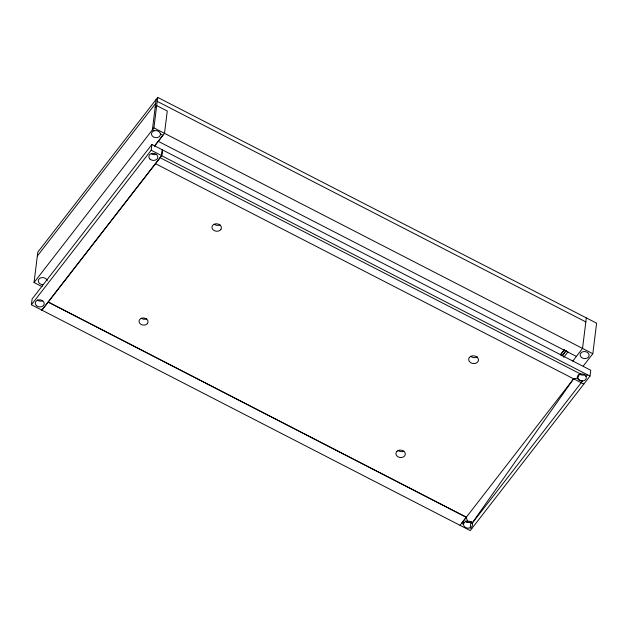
<?xml version="1.0" encoding="UTF-8"?>
<svg xmlns="http://www.w3.org/2000/svg" width="628" height="628" viewBox="0 0 628 628"><rect width="100%" height="100%" fill="white"/><g stroke="black" fill="none" stroke-linecap="round" stroke-linejoin="round"><path stroke-width="0.94" d="M42.123 286.643L34.03 282.529L37.821 252.126L157.722 97.411L596.6 323.177L592.824 353.705L583.255 366.053M34.03 282.529L153.907 127.892L157.722 97.411M463.786 522.425L463.55 524.356L461.58 523.344L466.29 517.197L48.191 302.052L466.282 517.252L467.397 521.099M471.628 521.617L470.914 521.986L470.207 527.779L471.785 528.595M572.799 361.084L582.541 348.414L586.324 317.98M31.4 304.745L32.122 298.975L151.898 144.464L590.744 370.245L590.014 376.094L470.239 530.589L31.4 304.745L151.183 150.233L151.898 144.464M41.833 310.106L161.616 155.603L162.33 149.833M41.935 310.154L161.702 155.736L162.432 149.88M154.284 130.82L153.75 130.962A4.49 3.533 7.1 0 0 153.672 137.092A4.49 3.533 7.1 0 0 160.43 134.4L160.289 133.474A4.49 3.533 7.1 0 0 154.833 130.671L152.392 129.847L156.152 99.436M472.02 523.25L472.389 524.145A4.49 3.533 7 0 1 470.937 527.434L469.964 527.897A4.49 3.533 7 0 1 463.605 525.094L463.535 524.168A4.49 3.533 7 0 1 467.146 521.107L468.307 521.099A4.49 3.533 7 0 1 472.02 523.25L573.607 378.81L577.525 378.166L579.95 380.325L582.611 380.953L472.138 523.32M577.525 378.166L577.352 377.467A4.482 3.517 7.1 0 1 580.398 374.053L581.544 373.935A4.482 3.517 7.1 0 1 586.199 377.004A4.482 3.517 7.1 0 1 583.224 380.89L582.077 381.008A4.482 3.517 7.1 0 1 577.572 378.386L579.04 374.908L580.594 374.029L160.164 157.722M586.05 376.557L587.415 374.759M37.342 256.012L155.697 103.322M155.147 107.576L156.686 105.59L167.276 111.03L164.497 133.34L154.692 145.979M154.48 146.073L162.88 135.24L160.36 133.945M561.879 355.856L566.071 350.44M562.382 355.801L566.582 350.393M563.701 357.356L567.9 351.947M460.034 525.338L573.607 378.81L583.812 384.093M470.914 521.986L470.67 522.104A4.49 3.533 7 0 1 465.332 520.997M157.236 101.359L585.838 321.921M153.907 127.892L592.824 353.705M158.295 141.339L576.394 356.445M151.183 150.233L161.616 155.603M161.702 155.736L590.014 376.094M155.508 163.696L573.607 378.81M477.5 356.892A4.906 3.854 7.1 0 1 472.696 357.387L471.557 356.885A4.906 3.854 7.1 0 1 470.6 356.17M219.988 224.903A4.749 3.729 7.1 0 1 214.242 224.282M146.732 318.796A4.537 3.564 7.1 0 1 141.237 318.208M403.898 451.163A4.694 3.69 7.1 0 1 398.207 450.559M156.168 154.347A4.514 3.548 7.1 0 1 151.67 154.017M42.79 300.741A4.506 3.54 7.1 0 1 37.35 300.003M584.998 374.673A4.482 3.517 7.1 0 1 579.573 374.107M470.576 522.339A4.734 3.713 7.1 0 1 465.898 521.68M43.544 284.633A4.49 3.525 7.1 0 1 38.363 281.509A4.49 3.525 7.1 0 1 42.005 277.592A4.49 3.525 7.1 0 1 47.186 280.716M469.532 357.324L468.959 358.196A4.906 3.854 7.1 0 0 470.827 362.749L471.966 363.259A4.906 3.854 7.1 0 0 477.618 362.05L478.191 361.179A4.906 3.854 7.1 0 0 476.322 356.618L475.184 356.115A4.906 3.854 7.1 0 0 469.532 357.324M564.478 349.584L560.294 354.985L564.478 349.568M397.108 451.179L396.417 451.948A4.694 3.69 7.1 0 0 398.128 456.846A4.694 3.69 7.1 0 0 404.354 456.211A4.694 3.69 7.1 0 0 403.725 451.202L402.713 450.614A4.694 3.69 7.1 0 0 397.108 451.179M147.564 323.365L146.897 324.103A4.537 3.564 7.1 0 1 139.369 322.761A4.537 3.564 7.1 0 1 143.679 317.988A4.537 3.564 7.1 0 1 147.564 323.365M220.899 229.408L220.2 230.186A4.749 3.729 7.1 0 1 212.319 228.773A4.749 3.729 7.1 0 1 216.841 223.78A4.749 3.729 7.1 0 1 220.899 229.408M150.045 159.151A4.514 3.548 7.1 0 0 157.628 158.107A4.514 3.548 7.1 0 0 152.306 153.365A4.514 3.548 7.1 0 0 150.045 159.151M36.628 305.805A4.506 3.54 7.1 0 0 44.109 304.439A4.506 3.54 7.1 0 0 38.489 299.909A4.506 3.54 7.1 0 0 36.628 305.805M581.599 357.528A4.498 3.533 7.1 0 0 589.025 356.06A4.498 3.533 7.1 0 0 583.318 351.625A4.498 3.533 7.1 0 0 581.599 357.528"/></g></svg>
